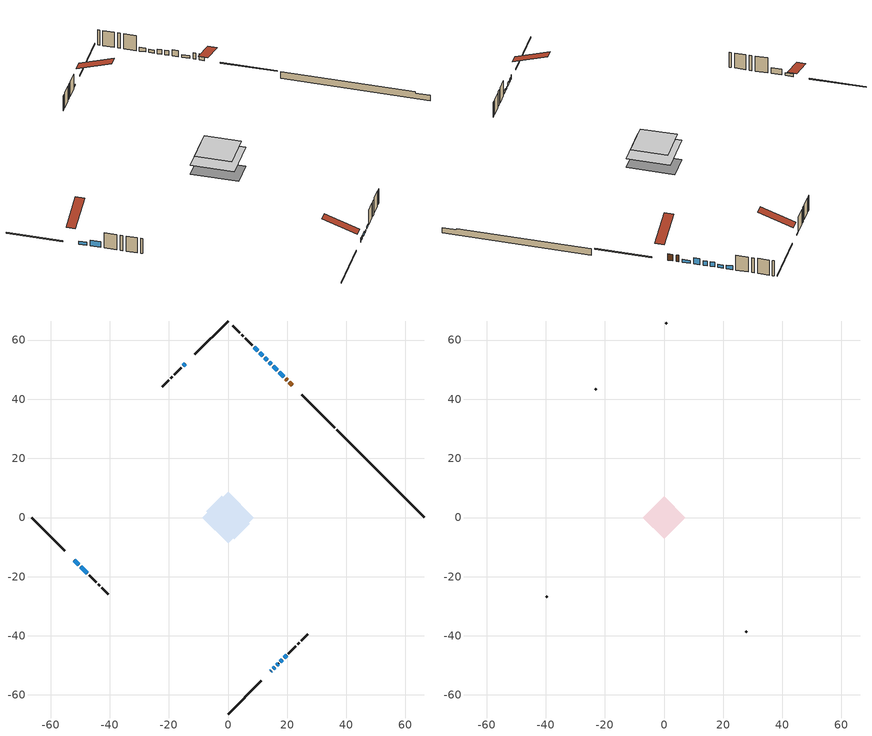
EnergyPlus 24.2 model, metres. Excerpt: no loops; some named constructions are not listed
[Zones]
conditioned space
 floor outside (Floor1 construction): -0.86,0 0,0.86 0.86,0 0,-0.86 z0.61
 floor adiabatic (AdiabaticFloorConstruction): -8.72,0 0,8.72 8.72,0 0,-8.72 z3.05
 floor foundation (Slab1 construction): -7.4,2.16 -2.16,7.4 7.4,-2.16 2.16,-7.4 z-1.52
 wall outside (RimJoist1 construction): 0,-66.43 11.23,-55.19 / -66.43,0 -55.19,-11.23 / 0,66.43 -11.23,55.19 / 36.17,30.26 24.94,41.49 z0.61:0.91
 wall outside (AdiabaticWallConstruction 1): 21.76,44.67 20.7,45.72 / 20.05,46.38 19.51,46.92 z0.61:2.64
 wall outside (AdiabaticWallConstruction): 14.41,-52.01 14.63,-51.8 / 10.11,56.32 8.89,57.54 z0.61:1.83; 18.86,47.57 17.27,49.15 / -52.01,-14.41 -50.43,-16 / 19.05,-47.38 19.79,-46.64 z0.61:1.53; 15.28,-51.14 15.75,-50.68 / 16.41,-50.02 17.07,-49.35 z0.61:1.65; -14.41,52.01 -15.08,51.35 / 17.73,-48.7 18.39,-48.03 z0.61:0.97; 16.62,49.81 15.36,51.07 z0.61:2.64; 14.7,51.72 13.95,52.48 / 13.29,53.13 12.45,53.98 z0.61:2.13; 11.79,54.64 10.77,55.66 z0.61:1.6; -49.77,-16.65 -47.62,-18.81 z0.61:2.46
 wall outside (Wall1 construction): 20.44,-45.98 22.89,-43.53 / -46.96,-19.46 -44.51,-21.92 / -15.73,50.69 -18.19,48.24 / 8.23,58.2 5.78,60.65 z0.61:5.49
 wall outside (Wall2 construction): 23.55,-42.87 24.09,-42.34 / -43.85,-22.57 -43.31,-23.11 / -18.84,47.58 -19.38,47.04 / 5.12,61.31 4.58,61.85 z0.61:5.49
 wall outside (Wall3 construction): 24.75,-41.68 27,-39.42 / -42.66,-23.77 -40.4,-26.03 / -20.04,46.39 -22.29,44.13 / 3.92,62.5 1.67,64.76 z0.61:5.49
 wall foundation (FoundationWall1 construction): 36.83,29.6,-1.52 36.83,29.6,0.61 63.47,2.96,0.61 63.47,2.96,0.22 66.43,0,0.22 66.43,0,-1.52
 window (WindowConstruction 10): 14.41,-52.01 14.63,-51.8 z0.61:1.83
 window (WindowConstruction 7): 18.86,47.57 17.27,49.15 z0.61:1.52
 window (WindowConstruction 8): 15.28,-51.14 15.75,-50.68 z0.61:1.65
 window (WindowConstruction 9): -52.01,-14.41 -50.43,-16 z0.61:1.52
 window (WindowConstruction 11): -14.41,52.01 -15.08,51.35 z0.61:0.97
 window (WindowConstruction 12): 16.41,-50.02 17.07,-49.36 z0.61:1.65
 window (WindowConstruction 13): 17.73,-48.7 18.39,-48.04 z0.61:0.97
 window (WindowConstruction): 16.62,49.81 15.36,51.07 z0.61:2.64
 window (WindowConstruction 1): 14.7,51.72 13.95,52.48 z0.61:2.13
 window (WindowConstruction 2): 13.29,53.14 12.45,53.98 z0.61:2.13
 window (WindowConstruction 3): 11.79,54.64 10.77,55.66 z0.61:1.6
 window (WindowConstruction 4): 10.11,56.32 8.89,57.54 z0.61:1.83
 window (WindowConstruction 5): 19.05,-47.38 19.79,-46.64 z0.61:1.52
 window (WindowConstruction 6): -49.77,-16.65 -47.62,-18.81 z0.61:2.46
 door (Door): 21.76,44.67 20.7,45.72 z0.61:2.64
 door (Door 1): 20.05,46.38 19.51,46.91 z0.61:2.64
 ceiling adiabatic (AdiabaticFloorConstruction): 0,-8.72 8.72,0 0,8.72 -8.72,0 z3.05
attic - vented
 floor to conditioned space (Floor2 construction Reversed): -7.27,0 0,7.27 7.27,0 0,-7.27 z5.49
 wall outside (Wall4 construction): 27.66,-38.77 28.02,-38.41 / -39.74,-26.68 -39.39,-27.04 / -22.95,43.48 -23.31,43.12 / 1.01,65.41 0.66,65.77 z0.61:5.49
 roof outside (Roof1 construction): 13.76,-52.67,5.49 6.68,-45.59,8.82 4.81,-47.46,8.82 11.89,-54.53,5.49; -52.67,-13.76,5.49 -45.59,-6.68,8.82 -47.46,-4.81,8.82 -54.53,-11.89,5.49; -13.76,52.67,5.49 -6.68,45.59,8.82 -4.81,47.46,8.82 -11.89,54.53,5.49; 22.41,44.01,5.49 15.34,36.94,8.82 17.2,35.07,8.82 24.28,42.15,5.49
[Material] Roughness=Rough; Thermal Absorptance=0.9
Name | Thickness {m} | Conductivity {W/m-K} | Density {kg/m3} | Specific Heat {J/kg-K} | Solar Absorptance | Visible Absorptance
ceiling loosefill ins | 0.0846667 | 0.0480833 | 16.02 | 1046.75 | 0.7 | 0.7
ceiling stud and cavity | 0.1397 | 0.081039 | 65.682 | 1177.47 | 0.7 | 0.7
gypsum board | 0.0127 | 0.160291 | 801 | 837.4 | 0.6 | 0.6
[Construction]
Floor2 construction: ceiling loosefill ins, ceiling stud and cavity, gypsum board
[EnergyManagementSystem:Program]
total_airflows_program: Set total_infil_flow_rate = 0; Set total_mechvent_flow_rate = 0; Set total_natvent_flow_rate = 0; Set total_whf_flow_rate = 0; Set total_infil_flow_rate = total_infil_flow_rate + (infil_program_Qinf * 1); Set total_mechvent_flow_rate = total_mechvent_flow_rate + (infil_program_Qfan * 1); Set total_natvent_flow_rate = total_natvent_flow_rate + (natural_vent_program_Qnv * 1); Set total_whf_flow_rate = total_whf_flow_rate + (natural_vent_program_Qwhf * 1)
total_loads_program: Set loads_htg_tot = 0; Set loads_clg_tot = 0; If htg_load_cond > 0; Set loads_htg_tot = loads_htg_tot + (htg_load_cond - clg_load_cond) * 1.0; EndIf; Set loads_htg_tot = (@Max loads_htg_tot 0); If clg_load_cond > 0; Set loads_clg_tot = loads_clg_tot + (clg_load_cond - htg_load_cond) * 0.0; EndIf; Set loads_clg_tot = (@Max loads_clg_tot 0)
unit_heater_supply_fan_disaggregate_program: Set unit_heater_supply_fan_primary_htg = 0; If unit_heater_htg_coil_s > 0; Set unit_heater_supply_fan_primary_htg = unit_heater_supply_fan_s; EndIf
unmet_hours_program: Set htg_unmet_hours = 0; Set clg_unmet_hours = 0; Set unit_htg_unmet_hours = 0; If ((DayOfYear >= 1) && (DayOfYear <= 365)); Set unit_htg_unmet_hours = unit_htg_unmet_hours + conditioned_space_htg_unmet_s; If unit_htg_unmet_hours > htg_unmet_hours; Set htg_unmet_hours = unit_htg_unmet_hours; EndIf; EndIf
water_heater_EC_adj: If WarmupFlag == 0; Set dhw_e_cons = water_heater_energy + water_heater_on_cycle_parasitic + water_heater_off_cycle_parasitic; Set water_heater_ec_adj_act = 0.0 * dhw_e_cons / 1; EndIf
[EnergyManagementSystem:ProgramCallingManager]
component_loads_program_calling_manager: EndOfZoneTimestepAfterZoneReporting; component_loads_program
fridge_schedule_program_calling_manager: BeginZoneTimestepAfterInitHeatBalance; fridge_schedule_program
furnace_supply_fan_disaggregate_program_calling_manager: EndOfSystemTimestepBeforeHVACReporting; furnace_supply_fan_disaggregate_program
infil_program_calling_manager: BeginZoneTimestepAfterInitHeatBalance; infil_program
natural_vent_program_calling_manager: BeginZoneTimestepAfterInitHeatBalance; natural_vent_program
total_airflows_program_calling_manager: EndOfZoneTimestepAfterZoneReporting; total_airflows_program
total_loads_program_calling_manager: EndOfZoneTimestepAfterZoneReporting; total_loads_program
unit_heater_supply_fan_disaggregate_program_calling_manager: EndOfSystemTimestepBeforeHVACReporting; unit_heater_supply_fan_disaggregate_program
unmet_hours_program_calling_manager: EndOfZoneTimestepBeforeZoneReporting; unmet_hours_program
water_heater_EC_adj_ProgramManager: EndOfSystemTimestepBeforeHVACReporting; water_heater_EC_adj
[EnergyManagementSystem:OutputVariable] Type of Data in Variable=Summed
Name | EMS Variable | Update Frequency | EMS Program or Subroutine | Units
furnace supply fan disaggregate htg primary | furnace_supply_fan_primary_htg | SystemTimestep | furnace_supply_fan_disaggregate_program | J
unit heater supply fan disaggregate htg primary | unit_heater_supply_fan_primary_htg | SystemTimestep | unit_heater_supply_fan_disaggregate_program | J
loads_htg_tot_peakload_outvar; loads_htg_tot_annual_outvar; Energy Management System Output Variable 1; Energy Management System Output Variable 45 | loads_htg_tot | ZoneTimestep | total_loads_program | J
loads_clg_tot_peakload_outvar; loads_clg_tot_annual_outvar; Energy Management System Output Variable 2; Energy Management System Output Variable 46 | loads_clg_tot | ZoneTimestep | total_loads_program | J
htg_unmet_hours_annual_outvar; Energy Management System Output Variable 3 | htg_unmet_hours | ZoneTimestep | unmet_hours_program | hr
clg_unmet_hours_annual_outvar; Energy Management System Output Variable 4 | clg_unmet_hours | ZoneTimestep | unmet_hours_program | hr
loads_htg_roofs_annual_outvar; Energy Management System Output Variable 5 | loads_htg_roofs | ZoneTimestep | component_loads_program | J
loads_htg_ceilings_annual_outvar; Energy Management System Output Variable 6 | loads_htg_ceilings | ZoneTimestep | component_loads_program | J
loads_htg_walls_annual_outvar; Energy Management System Output Variable 7 | loads_htg_walls | ZoneTimestep | component_loads_program | J
loads_htg_rim_joists_annual_outvar; Energy Management System Output Variable 8 | loads_htg_rim_joists | ZoneTimestep | component_loads_program | J
loads_htg_foundation_walls_annual_outvar; Energy Management System Output Variable 9 | loads_htg_foundation_walls | ZoneTimestep | component_loads_program | J
loads_htg_doors_annual_outvar; Energy Management System Output Variable 10 | loads_htg_doors | ZoneTimestep | component_loads_program | J
loads_htg_windows_conduction_annual_outvar; Energy Management System Output Variable 11 | loads_htg_windows_conduction | ZoneTimestep | component_loads_program | J
loads_htg_windows_solar_annual_outvar; Energy Management System Output Variable 12 | loads_htg_windows_solar | ZoneTimestep | component_loads_program | J
loads_htg_skylights_conduction_annual_outvar; Energy Management System Output Variable 13 | loads_htg_skylights_conduction | ZoneTimestep | component_loads_program | J
loads_htg_skylights_solar_annual_outvar; Energy Management System Output Variable 14 | loads_htg_skylights_solar | ZoneTimestep | component_loads_program | J
loads_htg_floors_annual_outvar; Energy Management System Output Variable 15 | loads_htg_floors | ZoneTimestep | component_loads_program | J
loads_htg_slabs_annual_outvar; Energy Management System Output Variable 16 | loads_htg_slabs | ZoneTimestep | component_loads_program | J
loads_htg_internal_mass_annual_outvar; Energy Management System Output Variable 17 | loads_htg_internal_mass | ZoneTimestep | component_loads_program | J
loads_htg_infil_annual_outvar; Energy Management System Output Variable 18 | loads_htg_infil | ZoneTimestep | component_loads_program | J
loads_htg_natvent_annual_outvar; Energy Management System Output Variable 19 | loads_htg_natvent | ZoneTimestep | component_loads_program | J
loads_htg_mechvent_annual_outvar; Energy Management System Output Variable 20 | loads_htg_mechvent | ZoneTimestep | component_loads_program | J
loads_htg_whf_annual_outvar; Energy Management System Output Variable 21 | loads_htg_whf | ZoneTimestep | component_loads_program | J
loads_htg_ducts_annual_outvar; Energy Management System Output Variable 22 | loads_htg_ducts | ZoneTimestep | component_loads_program | J
loads_htg_intgains_annual_outvar; Energy Management System Output Variable 23 | loads_htg_intgains | ZoneTimestep | component_loads_program | J
loads_htg_lighting_annual_outvar; Energy Management System Output Variable 24 | loads_htg_lighting | ZoneTimestep | component_loads_program | J
loads_clg_roofs_annual_outvar; Energy Management System Output Variable 25 | loads_clg_roofs | ZoneTimestep | component_loads_program | J
loads_clg_ceilings_annual_outvar; Energy Management System Output Variable 26 | loads_clg_ceilings | ZoneTimestep | component_loads_program | J
loads_clg_walls_annual_outvar; Energy Management System Output Variable 27 | loads_clg_walls | ZoneTimestep | component_loads_program | J
loads_clg_rim_joists_annual_outvar; Energy Management System Output Variable 28 | loads_clg_rim_joists | ZoneTimestep | component_loads_program | J
loads_clg_foundation_walls_annual_outvar; Energy Management System Output Variable 29 | loads_clg_foundation_walls | ZoneTimestep | component_loads_program | J
loads_clg_doors_annual_outvar; Energy Management System Output Variable 30 | loads_clg_doors | ZoneTimestep | component_loads_program | J
loads_clg_windows_conduction_annual_outvar; Energy Management System Output Variable 31 | loads_clg_windows_conduction | ZoneTimestep | component_loads_program | J
loads_clg_windows_solar_annual_outvar; Energy Management System Output Variable 32 | loads_clg_windows_solar | ZoneTimestep | component_loads_program | J
loads_clg_skylights_conduction_annual_outvar; Energy Management System Output Variable 33 | loads_clg_skylights_conduction | ZoneTimestep | component_loads_program | J
loads_clg_skylights_solar_annual_outvar; Energy Management System Output Variable 34 | loads_clg_skylights_solar | ZoneTimestep | component_loads_program | J
loads_clg_floors_annual_outvar; Energy Management System Output Variable 35 | loads_clg_floors | ZoneTimestep | component_loads_program | J
loads_clg_slabs_annual_outvar; Energy Management System Output Variable 36 | loads_clg_slabs | ZoneTimestep | component_loads_program | J
loads_clg_internal_mass_annual_outvar; Energy Management System Output Variable 37 | loads_clg_internal_mass | ZoneTimestep | component_loads_program | J
loads_clg_infil_annual_outvar; Energy Management System Output Variable 38 | loads_clg_infil | ZoneTimestep | component_loads_program | J
loads_clg_natvent_annual_outvar; Energy Management System Output Variable 39 | loads_clg_natvent | ZoneTimestep | component_loads_program | J
loads_clg_mechvent_annual_outvar; Energy Management System Output Variable 40 | loads_clg_mechvent | ZoneTimestep | component_loads_program | J
loads_clg_whf_annual_outvar; Energy Management System Output Variable 41 | loads_clg_whf | ZoneTimestep | component_loads_program | J
loads_clg_ducts_annual_outvar; Energy Management System Output Variable 42 | loads_clg_ducts | ZoneTimestep | component_loads_program | J
loads_clg_intgains_annual_outvar; Energy Management System Output Variable 43 | loads_clg_intgains | ZoneTimestep | component_loads_program | J
loads_clg_lighting_annual_outvar; Energy Management System Output Variable 44 | loads_clg_lighting | ZoneTimestep | component_loads_program | J
[Schedule:Day:Interval]
interior lighting schedule day: No, 01:00, 0.108182, 04:00, 0.0901515, 05:00, 0.0991667, 06:00, 0.162273, 07:00, 0.270455, 08:00, 0.342576, 10:00, 0.369621, 11:00, 0.351591, 12:00, 0.333561, 13:00, 0.324545, 14:00, 0.31553, 15:00, 0.333561, 16:00, 0.369621, 17:00, 0.450758, 18:00, 0.585985, 19:00, 0.775303, 20:00, 0.955606, 21:00, 0.991667, 22:00, 0.712197, 23:00, 0.360606, 24:00, 0.162273
interior lighting schedule day 1: No, 01:00, 0.100909, 04:00, 0.0840909, 05:00, 0.0925, 06:00, 0.151364, 07:00, 0.252273, 08:00, 0.319545, 10:00, 0.344773, 11:00, 0.327955, 12:00, 0.311136, 13:00, 0.302727, 14:00, 0.294318, 15:00, 0.311136, 16:00, 0.344773, 17:00, 0.420455, 18:00, 0.546591, 19:00, 0.723182, 20:00, 0.891364, 21:00, 0.925, 22:00, 0.664318, 23:00, 0.336364, 24:00, 0.151364
interior lighting schedule day 2: No, 01:00, 0.0927273, 04:00, 0.0772727, 05:00, 0.085, 06:00, 0.139091, 07:00, 0.231818, 08:00, 0.293636, 10:00, 0.316818, 11:00, 0.301364, 12:00, 0.285909, 13:00, 0.278182, 14:00, 0.270455, 15:00, 0.285909, 16:00, 0.316818, 17:00, 0.386364, 18:00, 0.502273, 19:00, 0.664545, 20:00, 0.819091, 21:00, 0.85, 22:00, 0.610455, 23:00, 0.309091, 24:00, 0.139091
interior lighting schedule day 3: No, 01:00, 0.0845455, 04:00, 0.0704545, 05:00, 0.0775, 06:00, 0.126818, 07:00, 0.211364, 08:00, 0.267727, 10:00, 0.288864, 11:00, 0.274773, 12:00, 0.260682, 13:00, 0.253636, 14:00, 0.246591, 15:00, 0.260682, 16:00, 0.288864, 17:00, 0.352273, 18:00, 0.457955, 19:00, 0.605909, 20:00, 0.746818, 21:00, 0.775, 22:00, 0.556591, 23:00, 0.281818, 24:00, 0.126818
interior lighting schedule day 4: No, 01:00, 0.0763636, 04:00, 0.0636364, 05:00, 0.07, 06:00, 0.114545, 07:00, 0.190909, 08:00, 0.241818, 10:00, 0.260909, 11:00, 0.248182, 12:00, 0.235455, 13:00, 0.229091, 14:00, 0.222727, 15:00, 0.235455, 16:00, 0.260909, 17:00, 0.318182, 18:00, 0.413636, 19:00, 0.547273, 20:00, 0.674545, 21:00, 0.7, 22:00, 0.502727, 23:00, 0.254545, 24:00, 0.114545
interior lighting schedule day 5: No, 01:00, 0.0727273, 04:00, 0.0606061, 05:00, 0.0666667, 06:00, 0.109091, 07:00, 0.181818, 08:00, 0.230303, 10:00, 0.248485, 11:00, 0.236364, 12:00, 0.224242, 13:00, 0.218182, 14:00, 0.212121, 15:00, 0.224242, 16:00, 0.248485, 17:00, 0.30303, 18:00, 0.393939, 19:00, 0.521212, 20:00, 0.642424, 21:00, 0.666667, 22:00, 0.478788, 23:00, 0.242424, 24:00, 0.109091
interior lighting schedule day 6: No, 01:00, 0.0745455, 04:00, 0.0621212, 05:00, 0.0683333, 06:00, 0.111818, 07:00, 0.186364, 08:00, 0.236061, 10:00, 0.254697, 11:00, 0.242273, 12:00, 0.229848, 13:00, 0.223636, 14:00, 0.217424, 15:00, 0.229848, 16:00, 0.254697, 17:00, 0.310606, 18:00, 0.403788, 19:00, 0.534242, 20:00, 0.658485, 21:00, 0.683333, 22:00, 0.490758, 23:00, 0.248485, 24:00, 0.111818
interior lighting schedule day 7: No, 01:00, 0.08, 04:00, 0.0666667, 05:00, 0.0733333, 06:00, 0.12, 07:00, 0.2, 08:00, 0.253333, 10:00, 0.273333, 11:00, 0.26, 12:00, 0.246667, 13:00, 0.24, 14:00, 0.233333, 15:00, 0.246667, 16:00, 0.273333, 17:00, 0.333333, 18:00, 0.433333, 19:00, 0.573333, 20:00, 0.706667, 21:00, 0.733333, 22:00, 0.526667, 23:00, 0.266667, 24:00, 0.12
interior lighting schedule day 8: No, 01:00, 0.0890909, 04:00, 0.0742424, 05:00, 0.0816667, 06:00, 0.133636, 07:00, 0.222727, 08:00, 0.282121, 10:00, 0.304394, 11:00, 0.289545, 12:00, 0.274697, 13:00, 0.267273, 14:00, 0.259848, 15:00, 0.274697, 16:00, 0.304394, 17:00, 0.371212, 18:00, 0.482576, 19:00, 0.638485, 20:00, 0.78697, 21:00, 0.816667, 22:00, 0.586515, 23:00, 0.29697, 24:00, 0.133636
interior lighting schedule day 9: No, 01:00, 0.0972727, 04:00, 0.0810606, 05:00, 0.0891667, 06:00, 0.145909, 07:00, 0.243182, 08:00, 0.30803, 10:00, 0.332348, 11:00, 0.316136, 12:00, 0.299924, 13:00, 0.291818, 14:00, 0.283712, 15:00, 0.299924, 16:00, 0.332348, 17:00, 0.405303, 18:00, 0.526894, 19:00, 0.697121, 20:00, 0.859242, 21:00, 0.891667, 22:00, 0.640379, 23:00, 0.324242, 24:00, 0.145909
interior lighting schedule day 10: No, 01:00, 0.105455, 04:00, 0.0878788, 05:00, 0.0966667, 06:00, 0.158182, 07:00, 0.263636, 08:00, 0.333939, 10:00, 0.360303, 11:00, 0.342727, 12:00, 0.325152, 13:00, 0.316364, 14:00, 0.307576, 15:00, 0.325152, 16:00, 0.360303, 17:00, 0.439394, 18:00, 0.571212, 19:00, 0.755758, 20:00, 0.931515, 21:00, 0.966667, 22:00, 0.694242, 23:00, 0.351515, 24:00, 0.158182
interior lighting schedule day 11: No, 01:00, 0.109091, 04:00, 0.0909091, 05:00, 0.1, 06:00, 0.163636, 07:00, 0.272727, 08:00, 0.345455, 10:00, 0.372727, 11:00, 0.354545, 12:00, 0.336364, 13:00, 0.327273, 14:00, 0.318182, 15:00, 0.336364, 16:00, 0.372727, 17:00, 0.454545, 18:00, 0.590909, 19:00, 0.781818, 20:00, 0.963636, 21:00, 1, 22:00, 0.718182, 23:00, 0.363636, 24:00, 0.163636
interior lighting schedule default day; occupants schedule default day; clothes dryer schedule default day; cooking range schedule default day; mech vent bath fan 0 schedule default day; mech vent bath fan 1 schedule default day; mech vent range fan 0 schedule default day; misc plug loads schedule default day; general water use schedule default day; clothes dryer exhaust 0 schedule default day; cooling season schedule day; cooling season schedule day 2; cooling season schedule default day; exterior lighting schedule default day; natural vent schedule default day: No, 24:00, 0
occupants schedule day: No, 05:00, 0.426829, 06:00, 0.719512, 07:00, 1, 08:00, 0.670732, 09:00, 0.329268, 14:00, 0.170732, 15:00, 0.231707, 16:00, 0.329268, 17:00, 0.5, 18:00, 0.670732, 19:00, 0.829268, 21:00, 1, 22:00, 0.853659, 23:00, 0.646341, 24:00, 0.426829
clothes dryer schedule day; clothes dryer exhaust 0 schedule day: No, 01:00, 0.123457, 02:00, 0.0740741, 03:00, 0.0493827, 04:00, 0.0246914, 05:00, 0.0493827, 06:00, 0.0740741, 07:00, 0.197531, 08:00, 0.395062, 09:00, 0.592593, 10:00, 0.839506, 11:00, 0.962963, 12:00, 1, 13:00, 0.91358, 14:00, 0.82716, 15:00, 0.716049, 16:00, 0.753086, 17:00, 0.679012, 18:00, 0.666667, 20:00, 0.62963, 21:00, 0.641975, 22:00, 0.666667, 23:00, 0.54321, 24:00, 0.296296
cooking range schedule day: No, 05:00, 0.0597015, 06:00, 0.11194, 07:00, 0.171642, 08:00, 0.291045, 11:00, 0.343284, 12:00, 0.402985, 13:00, 0.462687, 14:00, 0.343284, 15:00, 0.291045, 16:00, 0.402985, 17:00, 0.567164, 18:00, 1, 19:00, 0.850746, 20:00, 0.432836, 21:00, 0.291045, 22:00, 0.231343, 23:00, 0.171642, 24:00, 0.11194
mech vent bath fan 0 schedule day; mech vent bath fan 1 schedule day: No, 07:00, 0, 08:00, 1, 09:00, 0.2, 24:00, 0
mech vent range fan 0 schedule day: No, 18:00, 0, 19:00, 1, 20:00, 0.2, 24:00, 0
misc plug loads schedule day: No, 06:00, 0.705882, 07:00, 0.745098, 08:00, 0.803922, 15:00, 0.823529, 16:00, 0.862745, 17:00, 0.921569, 18:00, 0.980392, 19:00, 1, 20:00, 0.980392, 21:00, 0.941176, 22:00, 0.862745, 23:00, 0.784314, 24:00, 0.72549
general water use schedule day: No, 01:00, 0.315068, 03:00, 0.287671, 04:00, 0.342466, 05:00, 0.369863, 06:00, 0.520548, 07:00, 0.60274, 08:00, 0.534247, 10:00, 0.506849, 11:00, 0.465753, 14:00, 0.479452, 15:00, 0.534247, 16:00, 0.589041, 17:00, 0.69863, 18:00, 0.876712, 19:00, 0.890411, 20:00, 0.986301, 21:00, 1, 22:00, 0.863014, 23:00, 0.616438, 24:00, 0.465753
cooling season schedule day 1: No, 24:00, 1
exterior lighting schedule day: No, 01:00, 0.566667, 03:00, 0.524167, 05:00, 0.495833, 06:00, 0.5525, 07:00, 0.623333, 08:00, 0.580833, 09:00, 0.439167, 10:00, 0.354167, 12:00, 0.34, 13:00, 0.354167, 14:00, 0.396667, 15:00, 0.425, 16:00, 0.495833, 17:00, 0.623333, 18:00, 0.793333, 19:00, 0.906667, 20:00, 0.963333, 21:00, 0.991667, 22:00, 0.920833, 23:00, 0.793333, 24:00, 0.665833
exterior lighting schedule day 1: No, 01:00, 0.528571, 03:00, 0.488929, 05:00, 0.4625, 06:00, 0.515357, 07:00, 0.581429, 08:00, 0.541786, 09:00, 0.409643, 10:00, 0.330357, 12:00, 0.317143, 13:00, 0.330357, 14:00, 0.37, 15:00, 0.396429, 16:00, 0.4625, 17:00, 0.581429, 18:00, 0.74, 19:00, 0.845714, 20:00, 0.898571, 21:00, 0.925, 22:00, 0.858929, 23:00, 0.74, 24:00, 0.621071
exterior lighting schedule day 10: No, 01:00, 0.552381, 03:00, 0.510952, 05:00, 0.483333, 06:00, 0.538571, 07:00, 0.607619, 08:00, 0.56619, 09:00, 0.428095, 10:00, 0.345238, 12:00, 0.331429, 13:00, 0.345238, 14:00, 0.386667, 15:00, 0.414286, 16:00, 0.483333, 17:00, 0.607619, 18:00, 0.773333, 19:00, 0.88381, 20:00, 0.939048, 21:00, 0.966667, 22:00, 0.897619, 23:00, 0.773333, 24:00, 0.649048
exterior lighting schedule day 11: No, 01:00, 0.571429, 03:00, 0.528571, 05:00, 0.5, 06:00, 0.557143, 07:00, 0.628571, 08:00, 0.585714, 09:00, 0.442857, 10:00, 0.357143, 12:00, 0.342857, 13:00, 0.357143, 14:00, 0.4, 15:00, 0.428571, 16:00, 0.5, 17:00, 0.628571, 18:00, 0.8, 19:00, 0.914286, 20:00, 0.971429, 21:00, 1, 22:00, 0.928571, 23:00, 0.8, 24:00, 0.671429
exterior lighting schedule day 2: No, 01:00, 0.485714, 03:00, 0.449286, 05:00, 0.425, 06:00, 0.473571, 07:00, 0.534286, 08:00, 0.497857, 09:00, 0.376429, 10:00, 0.303571, 12:00, 0.291429, 13:00, 0.303571, 14:00, 0.34, 15:00, 0.364286, 16:00, 0.425, 17:00, 0.534286, 18:00, 0.68, 19:00, 0.777143, 20:00, 0.825714, 21:00, 0.85, 22:00, 0.789286, 23:00, 0.68, 24:00, 0.570714
exterior lighting schedule day 3: No, 01:00, 0.442857, 03:00, 0.409643, 05:00, 0.3875, 06:00, 0.431786, 07:00, 0.487143, 08:00, 0.453929, 09:00, 0.343214, 10:00, 0.276786, 12:00, 0.265714, 13:00, 0.276786, 14:00, 0.31, 15:00, 0.332143, 16:00, 0.3875, 17:00, 0.487143, 18:00, 0.62, 19:00, 0.708571, 20:00, 0.752857, 21:00, 0.775, 22:00, 0.719643, 23:00, 0.62, 24:00, 0.520357
exterior lighting schedule day 4: No, 01:00, 0.4, 03:00, 0.37, 05:00, 0.35, 06:00, 0.39, 07:00, 0.44, 08:00, 0.41, 09:00, 0.31, 10:00, 0.25, 12:00, 0.24, 13:00, 0.25, 14:00, 0.28, 15:00, 0.3, 16:00, 0.35, 17:00, 0.44, 18:00, 0.56, 19:00, 0.64, 20:00, 0.68, 21:00, 0.7, 22:00, 0.65, 23:00, 0.56, 24:00, 0.47
exterior lighting schedule day 5: No, 01:00, 0.380952, 03:00, 0.352381, 05:00, 0.333333, 06:00, 0.371429, 07:00, 0.419048, 08:00, 0.390476, 09:00, 0.295238, 10:00, 0.238095, 12:00, 0.228571, 13:00, 0.238095, 14:00, 0.266667, 15:00, 0.285714, 16:00, 0.333333, 17:00, 0.419048, 18:00, 0.533333, 19:00, 0.609524, 20:00, 0.647619, 21:00, 0.666667, 22:00, 0.619048, 23:00, 0.533333, 24:00, 0.447619
exterior lighting schedule day 6: No, 01:00, 0.390476, 03:00, 0.36119, 05:00, 0.341667, 06:00, 0.380714, 07:00, 0.429524, 08:00, 0.400238, 09:00, 0.302619, 10:00, 0.244048, 12:00, 0.234286, 13:00, 0.244048, 14:00, 0.273333, 15:00, 0.292857, 16:00, 0.341667, 17:00, 0.429524, 18:00, 0.546667, 19:00, 0.624762, 20:00, 0.66381, 21:00, 0.683333, 22:00, 0.634524, 23:00, 0.546667, 24:00, 0.45881
exterior lighting schedule day 7: No, 01:00, 0.419048, 03:00, 0.387619, 05:00, 0.366667, 06:00, 0.408571, 07:00, 0.460952, 08:00, 0.429524, 09:00, 0.324762, 10:00, 0.261905, 12:00, 0.251429, 13:00, 0.261905, 14:00, 0.293333, 15:00, 0.314286, 16:00, 0.366667, 17:00, 0.460952, 18:00, 0.586667, 19:00, 0.670476, 20:00, 0.712381, 21:00, 0.733333, 22:00, 0.680952, 23:00, 0.586667, 24:00, 0.492381
exterior lighting schedule day 8: No, 01:00, 0.466667, 03:00, 0.431667, 05:00, 0.408333, 06:00, 0.455, 07:00, 0.513333, 08:00, 0.478333, 09:00, 0.361667, 10:00, 0.291667, 12:00, 0.28, 13:00, 0.291667, 14:00, 0.326667, 15:00, 0.35, 16:00, 0.408333, 17:00, 0.513333, 18:00, 0.653333, 19:00, 0.746667, 20:00, 0.793333, 21:00, 0.816667, 22:00, 0.758333, 23:00, 0.653333, 24:00, 0.548333
exterior lighting schedule day 9: No, 01:00, 0.509524, 03:00, 0.47131, 05:00, 0.445833, 06:00, 0.496786, 07:00, 0.560476, 08:00, 0.522262, 09:00, 0.394881, 10:00, 0.318452, 12:00, 0.305714, 13:00, 0.318452, 14:00, 0.356667, 15:00, 0.382143, 16:00, 0.445833, 17:00, 0.560476, 18:00, 0.713333, 19:00, 0.815238, 20:00, 0.86619, 21:00, 0.891667, 22:00, 0.827976, 23:00, 0.713333, 24:00, 0.59869
[Schedule:Week:Daily]
clothes dryer exhaust 0 schedule Week Rule - Jan1-Dec31: clothes dryer exhaust 0 schedule day, clothes dryer exhaust 0 schedule day, clothes dryer exhaust 0 schedule day, clothes dryer exhaust 0 schedule day, clothes dryer exhaust 0 schedule day, clothes dryer exhaust 0 schedule day, clothes dryer exhaust 0 schedule day, clothes dryer exhaust 0 schedule default day, clothes dryer exhaust 0 schedule default day, clothes dryer exhaust 0 schedule default day, clothes dryer exhaust 0 schedule default day, clothes dryer exhaust 0 schedule default day
cooling season schedule Week Rule - Jan1-May26: cooling season schedule day, cooling season schedule day, cooling season schedule day, cooling season schedule day, cooling season schedule day, cooling season schedule day, cooling season schedule day, cooling season schedule default day, cooling season schedule default day, cooling season schedule default day, cooling season schedule default day, cooling season schedule default day
cooling season schedule Week Rule - May27-Jun2: cooling season schedule day, cooling season schedule day, cooling season schedule day, cooling season schedule day, cooling season schedule day, cooling season schedule day 1, cooling season schedule day 1, cooling season schedule default day, cooling season schedule default day, cooling season schedule default day, cooling season schedule default day, cooling season schedule default day
cooling season schedule Week Rule - Jun3-Aug25: cooling season schedule day 1, cooling season schedule day 1, cooling season schedule day 1, cooling season schedule day 1, cooling season schedule day 1, cooling season schedule day 1, cooling season schedule day 1, cooling season schedule default day, cooling season schedule default day, cooling season schedule default day, cooling season schedule default day, cooling season schedule default day
cooling season schedule Week Rule - Aug26-Sep1: cooling season schedule day 1, cooling season schedule day 1, cooling season schedule day 1, cooling season schedule day 1, cooling season schedule day 1, cooling season schedule day 1, cooling season schedule day 2, cooling season schedule default day, cooling season schedule default day, cooling season schedule default day, cooling season schedule default day, cooling season schedule default day
cooling season schedule Week Rule - Sep2-Dec31: cooling season schedule day 2, cooling season schedule day 2, cooling season schedule day 2, cooling season schedule day 2, cooling season schedule day 2, cooling season schedule day 2, cooling season schedule day 2, cooling season schedule default day, cooling season schedule default day, cooling season schedule default day, cooling season schedule default day, cooling season schedule default day
exterior lighting schedule Week Rule - Aug26-Sep1: exterior lighting schedule day 7, exterior lighting schedule day 7, exterior lighting schedule day 7, exterior lighting schedule day 7, exterior lighting schedule day 7, exterior lighting schedule day 7, exterior lighting schedule day 8, exterior lighting schedule default day, exterior lighting schedule default day, exterior lighting schedule default day, exterior lighting schedule default day, exterior lighting schedule default day
exterior lighting schedule Week Rule - Sep2-Sep29: exterior lighting schedule day 8, exterior lighting schedule day 8, exterior lighting schedule day 8, exterior lighting schedule day 8, exterior lighting schedule day 8, exterior lighting schedule day 8, exterior lighting schedule day 8, exterior lighting schedule default day, exterior lighting schedule default day, exterior lighting schedule default day, exterior lighting schedule default day, exterior lighting schedule default day
exterior lighting schedule Week Rule - Sep30-Oct6: exterior lighting schedule day 8, exterior lighting schedule day 9, exterior lighting schedule day 9, exterior lighting schedule day 9, exterior lighting schedule day 9, exterior lighting schedule day 9, exterior lighting schedule day 9, exterior lighting schedule default day, exterior lighting schedule default day, exterior lighting schedule default day, exterior lighting schedule default day, exterior lighting schedule default day
exterior lighting schedule Week Rule - Oct7-Oct27: exterior lighting schedule day 9, exterior lighting schedule day 9, exterior lighting schedule day 9, exterior lighting schedule day 9, exterior lighting schedule day 9, exterior lighting schedule day 9, exterior lighting schedule day 9, exterior lighting schedule default day, exterior lighting schedule default day, exterior lighting schedule default day, exterior lighting schedule default day, exterior lighting schedule default day
exterior lighting schedule Week Rule - Oct28-Nov3: exterior lighting schedule day 9, exterior lighting schedule day 9, exterior lighting schedule day 9, exterior lighting schedule day 9, exterior lighting schedule day 10, exterior lighting schedule day 10, exterior lighting schedule day 10, exterior lighting schedule default day, exterior lighting schedule default day, exterior lighting schedule default day, exterior lighting schedule default day, exterior lighting schedule default day
exterior lighting schedule Week Rule - Nov4-Nov24: exterior lighting schedule day 10, exterior lighting schedule day 10, exterior lighting schedule day 10, exterior lighting schedule day 10, exterior lighting schedule day 10, exterior lighting schedule day 10, exterior lighting schedule day 10, exterior lighting schedule default day, exterior lighting schedule default day, exterior lighting schedule default day, exterior lighting schedule default day, exterior lighting schedule default day
exterior lighting schedule Week Rule - Nov25-Dec1: exterior lighting schedule day 10, exterior lighting schedule day 10, exterior lighting schedule day 10, exterior lighting schedule day 10, exterior lighting schedule day 10, exterior lighting schedule day 10, exterior lighting schedule day 11, exterior lighting schedule default day, exterior lighting schedule default day, exterior lighting schedule default day, exterior lighting schedule default day, exterior lighting schedule default day
exterior lighting schedule Week Rule - Dec2-Dec31: exterior lighting schedule day 11, exterior lighting schedule day 11, exterior lighting schedule day 11, exterior lighting schedule day 11, exterior lighting schedule day 11, exterior lighting schedule day 11, exterior lighting schedule day 11, exterior lighting schedule default day, exterior lighting schedule default day, exterior lighting schedule default day, exterior lighting schedule default day, exterior lighting schedule default day
natural vent schedule Week Rule - Jan1-Dec31: natural vent schedule default day, natural vent schedule default day, natural vent schedule default day, natural vent schedule default day, natural vent schedule default day, natural vent schedule default day, natural vent schedule default day, natural vent schedule default day, natural vent schedule default day, natural vent schedule default day, natural vent schedule default day, natural vent schedule default day
[Schedule:Year]
clothes dryer exhaust 0 schedule: clothes dryer exhaust 0 schedule Week Rule - Jan1-Dec31, 1, 1, 12, 31
cooling season schedule: cooling season schedule Week Rule - Jan1-May26, 1, 1, 5, 26, cooling season schedule Week Rule - May27-Jun2, 5, 27, 6, 2, cooling season schedule Week Rule - Jun3-Aug25, 6, 3, 8, 25, cooling season schedule Week Rule - Aug26-Sep1, 8, 26, 9, 1, cooling season schedule Week Rule - Sep2-Dec31, 9, 2, 12, 31
natural vent schedule: natural vent schedule Week Rule - Jan1-Dec31, 1, 1, 12, 31
